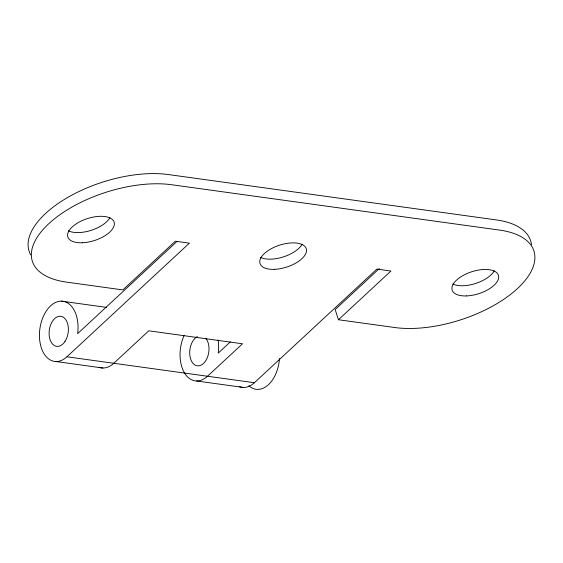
<?xml version="1.0" encoding="UTF-8"?>
<svg xmlns="http://www.w3.org/2000/svg" width="563" height="563" viewBox="0 0 563 563"><rect width="100%" height="100%" fill="white"/><g stroke="black" fill="none" stroke-linecap="round" stroke-linejoin="round"><path stroke-width="0.84" d="M177.134 241.309L77.638 333.627A30.367 19.036 -82.1 0 0 58.587 301.437A30.367 19.036 -82.1 0 0 39.903 341.783A30.367 19.036 -82.1 0 0 66.913 356.794L254.392 382.734L376.865 269.093L390.926 271.035L338.44 319.742L335.168 309.559L379.335 268.572M66.913 356.794L189.386 243.153L175.325 241.21L122.84 289.917L66.596 282.133A91.1 43.189 -17.8 0 1 48.777 223.708A91.1 43.189 -17.8 0 1 171.574 184.727L499.662 230.112A91.1 43.189 -17.8 0 1 517.474 288.545A91.1 43.189 -17.8 0 1 394.684 327.518L338.44 319.742M230.337 341.861L218.247 353.078A30.367 19.036 -82.1 0 0 218.134 340.038M61.473 301.149L106.604 307.391M56.004 361.53L102.874 368.012M196.614 380.982L243.483 387.464M254.392 382.734A30.367 19.036 -82.1 0 1 239.627 386.753M184.214 335.281A30.367 19.036 -82.1 0 0 184.2 372.439A30.367 19.036 -82.1 0 0 207.522 376.246L242.512 343.782L148.773 330.812L113.782 363.283A30.367 19.036 -82.1 0 1 99.018 367.301M30.754 254.926A91.1 43.189 -17.8 0 1 67.11 197.796A91.1 43.189 -17.8 0 1 168.302 174.544L496.39 219.929A91.1 43.189 -17.8 0 1 531.493 244.736M494.286 270.789A24.293 11.52 -17.8 0 1 475.383 283.541A24.293 11.52 -17.8 0 1 452.729 283.977M302.12 244.201A24.293 11.52 -17.8 0 1 283.217 256.96A24.293 11.52 -17.8 0 1 260.563 257.397M109.954 217.621A24.293 11.52 -17.8 0 1 91.051 230.373A24.293 11.52 -17.8 0 1 68.397 230.816M205.981 338.56A15.18 9.522 -82.1 0 1 204.904 361.903A15.18 9.522 -82.1 0 1 190.498 358.582A15.18 9.522 -82.1 0 1 197.331 336.561M279.48 358.525A30.367 19.036 -82.1 0 1 248.881 385.711M64.949 341.53A15.18 9.522 -82.1 0 0 62.036 316.596A15.18 9.522 -82.1 0 0 49.234 335.886A15.18 9.522 -82.1 0 0 64.949 341.53M82.297 242.759A24.293 11.52 -17.8 0 0 114.12 222.188A24.293 11.52 -17.8 0 0 76.477 223.673A24.293 11.52 -17.8 0 0 82.297 242.759M274.462 269.339A24.293 11.52 -17.8 0 0 306.286 248.776A24.293 11.52 -17.8 0 0 268.642 250.261A24.293 11.52 -17.8 0 0 274.462 269.339M466.628 295.92A24.293 11.52 -17.8 0 0 498.452 275.356A24.293 11.52 -17.8 0 0 460.808 276.841A24.293 11.52 -17.8 0 0 466.628 295.92"/></g></svg>
